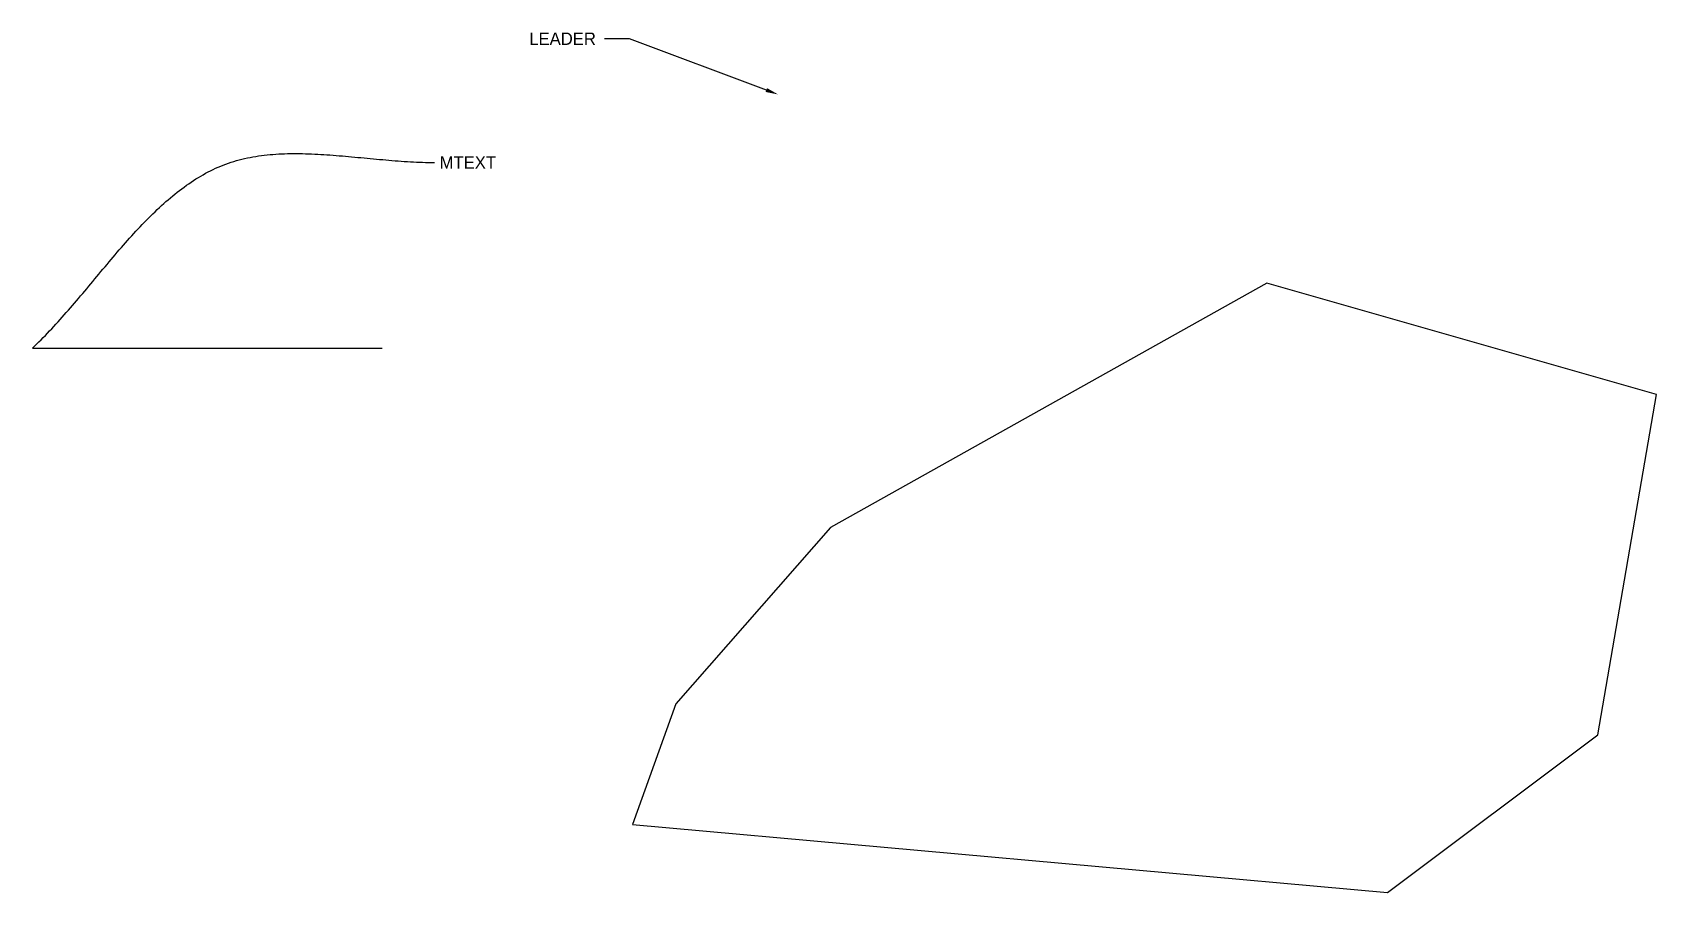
# Model space of a CAD drawing. Extents: x 9.6 to 33.1, y 2.2 to 14.6.
import ezdxf

# ---------------------------------------------------------------- set-up
doc = ezdxf.new("R2010")
doc.units = 0
doc.layers.get('0').update_dxf_attribs({"linetype": 'CONTINUOUS'})

# ---------------------------------------------------------------- blocks, each defined once
blk = doc.blocks.new('*U3')
blk.add_polyline3d([(9.57447, 10.0703, 0), (9.60596, 10.1001, 0), (9.63731, 10.1302, 0), (9.66852, 10.1607, 0), (9.6996, 10.1915, 0), (9.73055, 10.2226, 0), (9.76138, 10.2541, 0), (9.79209, 10.2858, 0), (9.82268, 10.3178, 0), (9.85317, 10.3501, 0), (9.88356, 10.3827, 0), (9.91385, 10.4155, 0), (9.94404, 10.4485, 0), (9.97415, 10.4818, 0), (10.0042, 10.5153, 0), (10.0341, 10.5489, 0), (10.064, 10.5828, 0), (10.0938, 10.6169, 0), (10.1235, 10.6511, 0), (10.1532, 10.6854, 0), (10.1828, 10.7199, 0), (10.2124, 10.7545, 0), (10.2419, 10.7893, 0), (10.2714, 10.8241, 0), (10.3008, 10.859, 0), (10.3303, 10.894, 0), (10.3596, 10.9291, 0), (10.389, 10.9642, 0), (10.4184, 10.9994, 0), (10.4477, 11.0346, 0), (10.4771, 11.0698, 0), (10.5064, 11.105, 0), (10.5358, 11.1402, 0), (10.5651, 11.1753, 0), (10.5945, 11.2105, 0), (10.6239, 11.2456, 0), (10.6533, 11.2806, 0), (10.6827, 11.3156, 0), (10.7122, 11.3504, 0), (10.7417, 11.3852, 0), (10.7712, 11.4199, 0), (10.8008, 11.4545, 0), (10.8305, 11.4889, 0), (10.8602, 11.5232, 0), (10.8899, 11.5573, 0), (10.9198, 11.5913, 0), (10.9497, 11.625, 0), (10.9797, 11.6586, 0), (11.0097, 11.692, 0), (11.0399, 11.7251, 0), (11.0701, 11.7581, 0), (11.1004, 11.7907, 0), (11.1309, 11.8232, 0), (11.1614, 11.8553, 0), (11.1921, 11.8872, 0), (11.2229, 11.9188, 0), (11.2537, 11.9501, 0), (11.2848, 11.981, 0), (11.3159, 12.0117, 0), (11.3472, 12.042, 0), (11.3786, 12.0719, 0), (11.4102, 12.1015, 0), (11.4419, 12.1307, 0), (11.4738, 12.1595, 0), (11.5058, 12.1879, 0), (11.538, 12.2159, 0), (11.5703, 12.2434, 0), (11.6029, 12.2705, 0), (11.6356, 12.2972, 0), (11.6685, 12.3234, 0), (11.7016, 12.3491, 0), (11.7349, 12.3744, 0), (11.7683, 12.3991, 0), (11.802, 12.4233, 0), (11.8359, 12.447, 0), (11.87, 12.4702, 0), (11.9043, 12.4928, 0), (11.9389, 12.5148, 0), (11.9736, 12.5363, 0), (12.0086, 12.5572, 0), (12.0439, 12.5774, 0), (12.0794, 12.5971, 0), (12.1151, 12.6161, 0), (12.1511, 12.6346, 0), (12.1873, 12.6523, 0), (12.2238, 12.6694, 0), (12.2606, 12.6858, 0), (12.2976, 12.7016, 0), (12.3349, 12.7166, 0), (12.3725, 12.7309, 0), (12.4104, 12.7445, 0), (12.4486, 12.7574, 0), (12.487, 12.7695, 0), (12.5258, 12.781, 0), (12.5648, 12.7917, 0), (12.6041, 12.8017, 0), (12.6437, 12.811, 0), (12.6835, 12.8197, 0), (12.7236, 12.8277, 0), (12.7639, 12.8351, 0), (12.8045, 12.8419, 0), (12.8453, 12.8481, 0), (12.8863, 12.8538, 0), (12.9275, 12.8589, 0), (12.969, 12.8634, 0), (13.0107, 12.8674, 0), (13.0526, 12.8709, 0), (13.0946, 12.8739, 0), (13.1369, 12.8764, 0), (13.1793, 12.8785, 0), (13.222, 12.8801, 0), (13.2647, 12.8813, 0), (13.3077, 12.882, 0), (13.3508, 12.8824, 0), (13.3941, 12.8824, 0), (13.4375, 12.882, 0), (13.481, 12.8813, 0), (13.5247, 12.8803, 0), (13.5685, 12.8789, 0), (13.6124, 12.8773, 0), (13.6564, 12.8753, 0), (13.7005, 12.8731, 0), (13.7448, 12.8706, 0), (13.7891, 12.868, 0), (13.8335, 12.8651, 0), (13.878, 12.8619, 0), (13.9225, 12.8587, 0), (13.9672, 12.8552, 0), (14.0118, 12.8516, 0), (14.0566, 12.8479, 0), (14.1014, 12.844, 0), (14.1462, 12.84, 0), (14.191, 12.836, 0), (14.2359, 12.8319, 0), (14.2808, 12.8277, 0), (14.3258, 12.8235, 0), (14.3707, 12.8193, 0), (14.4156, 12.815, 0), (14.4605, 12.8108, 0), (14.5055, 12.8066, 0), (14.5504, 12.8025, 0), (14.5952, 12.7984, 0), (14.6401, 12.7944, 0), (14.6849, 12.7905, 0), (14.7296, 12.7867, 0), (14.7743, 12.783, 0), (14.819, 12.7794, 0), (14.8636, 12.7761, 0), (14.9081, 12.7729, 0), (14.9525, 12.7699, 0), (14.9969, 12.7671, 0), (15.0412, 12.7645, 0), (15.0854, 12.7622, 0), (15.1294, 12.7601, 0), (15.1734, 12.7583, 0), (15.2173, 12.7568, 0), (15.261, 12.7556, 0), (15.3046, 12.7547, 0), (15.3481, 12.7542, 0), (15.3914, 12.754, 0)])
blk = doc.blocks.new('*U4')
blk.add_text('MTEXT', height=0.18).set_placement((15.464, 12.664))
blk = doc.blocks.new('*U5')
at = {"linetype": 'BYBLOCK'}
blk.add_line((18.21, 14.543), (17.85, 14.543), dxfattribs=at)
blk.add_lwpolyline([(20.19, 13.801), (18.21, 14.543)], dxfattribs=at)
blk.add_solid([(20.2, 13.829), (20.358, 13.738), (20.179, 13.773)])
blk.add_text('LEADER', height=0.18).set_placement((16.761, 14.453))

msp = doc.modelspace()

# ---------------------------------------------------------------- linework, layer by layer
msp.add_line((9.574, 10.07), (14.631, 10.07))
msp.add_lwpolyline([(18.255, 3.182), (29.173, 2.198), (32.216, 4.479), (33.066, 9.399), (27.428, 11.01), (21.119, 7.476), (18.882, 4.927)], close=True)

# ---------------------------------------------------------------- block references
for name in ['*U5', '*U3', '*U4']:
    msp.add_blockref(name, (0, 0))

doc.saveas('drawing.dxf')
